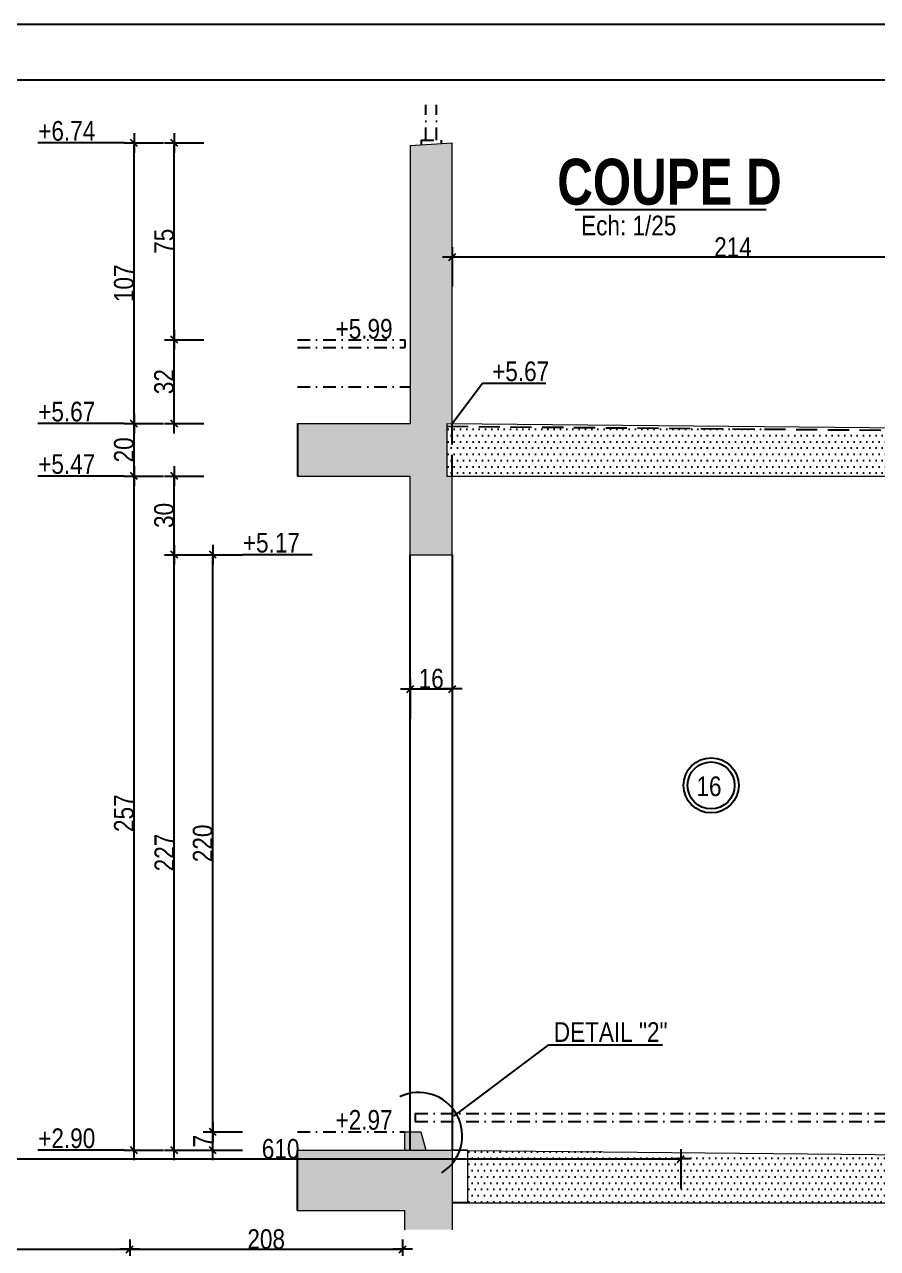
# Model space of a CAD drawing. Header units: centimetres. Extents: x -31 to 9059, y 2319 to 6519.
# Drawn here: x 5121 to 5771, y 5586 to 6519 of the extents above; entities that cross this region are included whole.
import ezdxf
from ezdxf.enums import TextEntityAlignment as Align

# ---------------------------------------------------------------- set-up
doc = ezdxf.new("R2010")
doc.units = ezdxf.units.CM
doc.header["$LTSCALE"] = 12.7
doc.header["$PDMODE"] = 1
doc.header["$PDSIZE"] = -2
doc.linetypes.add('CACHEX2', pattern=[19.05, 12.7, -6.35])
doc.linetypes.add('TIRETPTX2', pattern=[50.8, 25.4, -12.7, 0, -12.7])
for name, color, linetype in [('01_cote_gen', 4, 'Continuous'), ('01_linteaux', 2, 'Continuous'), ('01_murs_sup', 2, 'CACHEX2'), ('01_poch_BN', 9, 'Continuous'), ('01_texte', 230, 'Continuous'), ('AA_COTES', 2, 'Continuous')]:
    doc.layers.add(name, color=color, linetype=linetype)
doc.layers.add('01_murs_coup', color=5, linetype='Continuous', lineweight=60)
doc.styles.add('ARIAL NA', font='ARIALN.TTF')
doc.styles.add('impact', font='impact.ttf')
doc.styles.add('STYLE2', font='ARIALN.TTF')
doc.dimstyles.new('JB25', dxfattribs={"dimscale": 0.1, "dimtxt": 150, "dimasz": 15, "dimexe": 0.1, "dimexo": 0.1, "dimgap": 0.09, "dimtad": 1, "dimdec": 1, "dimlfac": 0.5, "dimdsep": 46, "dimtxsty": 'STYLE2', "dimblk1": 'BOND_G', "dimblk2": 'BOND_D', "dimsah": 1, "dimcen": 1.5, "dimdle": 0.01, "dimse1": 1, "dimse2": 1, "dimclrd": 4, "dimclre": 2, "dimclrt": 6, "dimazin": 2, "dimtfac": 2.333333, "dimtdec": 1, "dimtix": 1, "dimtmove": 2, "dimatfit": 3, "dimldrblk": 'BOND_G', "dimfxl": 1, "dimtolj": 1, "dimtzin": 0, "dimarcsym": 0})
doc.dimstyles.new('JB50', dxfattribs={"dimscale": 0.1, "dimtxt": 150, "dimasz": 15, "dimexe": 0.1, "dimexo": 0.1, "dimgap": 0.09, "dimtad": 1, "dimdec": 1, "dimdsep": 46, "dimtxsty": 'STYLE2', "dimblk1": 'BOND_G', "dimblk2": 'BOND_D', "dimsah": 1, "dimcen": 1.5, "dimdle": 0.01, "dimse1": 1, "dimse2": 1, "dimclrd": 4, "dimclre": 2, "dimclrt": 6, "dimazin": 2, "dimtfac": 2.333333, "dimtdec": 1, "dimtix": 1, "dimtmove": 2, "dimatfit": 3, "dimldrblk": 'BOND_G', "dimfxl": 1, "dimtolj": 1, "dimtzin": 0, "dimarcsym": 0})

# ---------------------------------------------------------------- blocks, each defined once
blk = doc.blocks.new('BOND_G')
at = {"layer": 'AA_COTES', "color": 0}
for p, q in [((0, -5), (0, 15)), ((5, 0), (-5, 0)), ((1.77, 1.77), (-1.77, -1.77))]:
    blk.add_line(p, q, dxfattribs=at)
blk = doc.blocks.new('BOND_D')
at = {"layer": 'AA_COTES', "color": 0}
for p, q in [((5, 0), (-5, 0)), ((-1.77, -1.77), (1.77, 1.77)), ((0, 5), (0, -15))]:
    blk.add_line(p, q, dxfattribs=at)
blk = doc.blocks.new('*D1379')
at = {"layer": '01_cote_gen', "color": 4, "lineweight": -2, "transparency": 16777216}
blk.add_line((4726.42, 5585.13), (5199.46, 5585.13), dxfattribs=at)
at = {"layer": 'Defpoints', "color": 0, "transparency": 16777216}
for p in [(5200.96, 5585.13), (4724.92, 5504.38), (5200.96, 5504.38)]:
    blk.add_point(p, dxfattribs=at)
at = {"layer": '01_cote_gen', "color": 4, "lineweight": -2, "transparency": 16777216, "xscale": 1.5, "yscale": 1.5, "zscale": 1.5, "rotation": 180}
blk.add_blockref('BOND_G', (4724.92, 5585.13), dxfattribs=at)
at = {"layer": '01_cote_gen', "color": 4, "lineweight": -2, "transparency": 16777216, "xscale": 1.5, "yscale": 1.5, "zscale": 1.5}
blk.add_blockref('BOND_D', (5200.96, 5585.13), dxfattribs=at)
at = {"layer": '01_cote_gen', "color": 6, "transparency": 16777216, "insert": (4962.94, 5592.79), "char_height": 15, "attachment_point": 5, "style": 'STYLE2'}
blk.add_mtext('\\A1;476', dxfattribs=at)
blk = doc.blocks.new('*D1474')
at = {"layer": '01_cote_gen', "color": 4, "lineweight": -2, "transparency": 16777216}
blk.add_line((5202.46, 5585.13), (5407.46, 5585.13), dxfattribs=at)
at = {"layer": 'Defpoints', "color": 0, "transparency": 16777216}
for p in [(5408.96, 5585.13), (5200.96, 5562.63), (5408.96, 5504.37)]:
    blk.add_point(p, dxfattribs=at)
at = {"layer": '01_cote_gen', "color": 4, "lineweight": -2, "transparency": 16777216, "xscale": 1.5, "yscale": 1.5, "zscale": 1.5, "rotation": 180}
blk.add_blockref('BOND_G', (5200.96, 5585.13), dxfattribs=at)
at = {"layer": '01_cote_gen', "color": 4, "lineweight": -2, "transparency": 16777216, "xscale": 1.5, "yscale": 1.5, "zscale": 1.5}
blk.add_blockref('BOND_D', (5408.96, 5585.13), dxfattribs=at)
at = {"layer": '01_cote_gen', "color": 6, "transparency": 16777216, "insert": (5304.96, 5592.79), "char_height": 15, "attachment_point": 5, "style": 'STYLE2'}
blk.add_mtext('\\A1;208', dxfattribs=at)
blk = doc.blocks.new('*D1498')
at = {"layer": '01_cote_gen', "color": 4, "lineweight": -2, "transparency": 16777216}
blk.add_line((5264.3, 5662.09), (5264.3, 5673.09), dxfattribs=at)
at = {"layer": 'Defpoints', "color": 0, "transparency": 16777216}
for p in [(5264.3, 5674.59), (5357.83, 5674.59), (5370.45, 5660.59)]:
    blk.add_point(p, dxfattribs=at)
at = {"layer": '01_cote_gen', "color": 4, "lineweight": -2, "transparency": 16777216, "xscale": 1.5, "yscale": 1.5, "zscale": 1.5}
for name, p, rotation in [('BOND_D', (5264.3, 5674.59), 90), ('BOND_G', (5264.3, 5660.59), 270)]:
    blk.add_blockref(name, p, dxfattribs=dict(at, rotation=rotation))
at = {"layer": '01_cote_gen', "color": 6, "transparency": 16777216, "insert": (5256.79, 5667.59), "char_height": 15, "attachment_point": 5, "rotation": 90, "style": 'STYLE2'}
blk.add_mtext('\\A1;7', dxfattribs=at)
blk = doc.blocks.new('*D1499')
at = {"layer": '01_cote_gen', "color": 4, "lineweight": -2, "transparency": 16777216}
blk.add_line((5264.3, 5676.09), (5264.3, 6113.09), dxfattribs=at)
at = {"layer": 'Defpoints', "color": 0, "transparency": 16777216}
for p in [(5264.3, 6114.59), (5430.74, 6114.59), (5369.81, 5674.59)]:
    blk.add_point(p, dxfattribs=at)
at = {"layer": '01_cote_gen', "color": 4, "lineweight": -2, "transparency": 16777216, "xscale": 1.5, "yscale": 1.5, "zscale": 1.5}
for name, p, rotation in [('BOND_D', (5264.3, 6114.59), 90), ('BOND_G', (5264.3, 5674.59), 270)]:
    blk.add_blockref(name, p, dxfattribs=dict(at, rotation=rotation))
at = {"layer": '01_cote_gen', "color": 6, "transparency": 16777216, "insert": (5256.63, 5894.59), "char_height": 15, "attachment_point": 5, "rotation": 90, "style": 'STYLE2'}
blk.add_mtext('\\A1;220', dxfattribs=at)
blk = doc.blocks.new('*D1491')
at = {"layer": '01_cote_gen', "color": 4, "lineweight": -2, "transparency": 16777216}
blk.add_line((5234.84, 5662.09), (5234.84, 6113.09), dxfattribs=at)
at = {"layer": 'Defpoints', "color": 0, "transparency": 16777216}
for p in [(5234.84, 6114.59), (5286.8, 6114.59), (5286.8, 5660.59)]:
    blk.add_point(p, dxfattribs=at)
at = {"layer": '01_cote_gen', "color": 4, "lineweight": -2, "transparency": 16777216, "xscale": 1.5, "yscale": 1.5, "zscale": 1.5}
for name, p, rotation in [('BOND_D', (5234.84, 6114.59), 90), ('BOND_G', (5234.84, 5660.59), 270)]:
    blk.add_blockref(name, p, dxfattribs=dict(at, rotation=rotation))
at = {"layer": '01_cote_gen', "color": 6, "transparency": 16777216, "insert": (5227.3, 5887.59), "char_height": 15, "attachment_point": 5, "rotation": 90, "style": 'STYLE2'}
blk.add_mtext('\\A1;227', dxfattribs=at)
blk = doc.blocks.new('*D1500')
at = {"layer": '01_cote_gen', "color": 4, "lineweight": -2, "transparency": 16777216}
blk.add_line((5234.84, 6116.09), (5234.84, 6173.09), dxfattribs=at)
at = {"layer": 'Defpoints', "color": 0, "transparency": 16777216}
for p in [(5234.84, 6174.59), (5371.81, 6174.59), (5286.8, 6114.59)]:
    blk.add_point(p, dxfattribs=at)
at = {"layer": '01_cote_gen', "color": 4, "lineweight": -2, "transparency": 16777216, "xscale": 1.5, "yscale": 1.5, "zscale": 1.5}
for name, p, rotation in [('BOND_D', (5234.84, 6174.59), 90), ('BOND_G', (5234.84, 6114.59), 270)]:
    blk.add_blockref(name, p, dxfattribs=dict(at, rotation=rotation))
at = {"layer": '01_cote_gen', "color": 6, "transparency": 16777216, "insert": (5227.17, 6144.59), "char_height": 15, "attachment_point": 5, "rotation": 90, "style": 'STYLE2'}
blk.add_mtext('\\A1;30', dxfattribs=at)
blk = doc.blocks.new('*D1492')
at = {"layer": '01_cote_gen', "color": 4, "lineweight": -2, "transparency": 16777216}
blk.add_line((5204.24, 6176.09), (5204.24, 6213.09), dxfattribs=at)
at = {"layer": 'Defpoints', "color": 0, "transparency": 16777216}
for p in [(5204.24, 6214.59), (5325.69, 6214.59), (5325.69, 6174.59)]:
    blk.add_point(p, dxfattribs=at)
at = {"layer": '01_cote_gen', "color": 4, "lineweight": -2, "transparency": 16777216, "xscale": 1.5, "yscale": 1.5, "zscale": 1.5}
for name, p, rotation in [('BOND_D', (5204.24, 6214.59), 90), ('BOND_G', (5204.24, 6174.59), 270)]:
    blk.add_blockref(name, p, dxfattribs=dict(at, rotation=rotation))
at = {"layer": '01_cote_gen', "color": 6, "transparency": 16777216, "insert": (5196.57, 6194.59), "char_height": 15, "attachment_point": 5, "rotation": 90, "style": 'STYLE2'}
blk.add_mtext('\\A1;20', dxfattribs=at)
blk = doc.blocks.new('*D1493')
at = {"layer": '01_cote_gen', "color": 4, "lineweight": -2, "transparency": 16777216}
blk.add_line((5204.24, 5662.09), (5204.24, 6173.09), dxfattribs=at)
at = {"layer": 'Defpoints', "color": 0, "transparency": 16777216}
for p in [(5204.24, 6174.59), (5257.34, 6174.59), (5286.8, 5660.59)]:
    blk.add_point(p, dxfattribs=at)
at = {"layer": '01_cote_gen', "color": 4, "lineweight": -2, "transparency": 16777216, "xscale": 1.5, "yscale": 1.5, "zscale": 1.5}
for name, p, rotation in [('BOND_D', (5204.24, 6174.59), 90), ('BOND_G', (5204.24, 5660.59), 270)]:
    blk.add_blockref(name, p, dxfattribs=dict(at, rotation=rotation))
at = {"layer": '01_cote_gen', "color": 6, "transparency": 16777216, "insert": (5196.57, 5917.59), "char_height": 15, "attachment_point": 5, "rotation": 90, "style": 'STYLE2'}
blk.add_mtext('\\A1;257', dxfattribs=at)
blk = doc.blocks.new('*D1488')
at = {"layer": '01_cote_gen', "color": 4, "lineweight": -2, "ltscale": 0.1, "transparency": 16777216}
blk.add_line((5945.82, 5659.09), (5945.82, 5622.09), dxfattribs=at)
at = {"layer": 'Defpoints', "color": 0, "ltscale": 0.1, "transparency": 16777216}
for p in [(5443.31, 5660.59), (5482.51, 5620.59), (5945.82, 5620.59)]:
    blk.add_point(p, dxfattribs=at)
at = {"layer": '01_cote_gen', "color": 4, "lineweight": -2, "ltscale": 0.1, "transparency": 16777216, "xscale": 1.5, "yscale": 1.5, "zscale": 1.5}
for name, p, rotation in [('BOND_G', (5945.82, 5660.59), 90), ('BOND_D', (5945.82, 5620.59), 270)]:
    blk.add_blockref(name, p, dxfattribs=dict(at, rotation=rotation))
at = {"layer": '01_cote_gen', "color": 6, "ltscale": 0.1, "transparency": 16777216, "insert": (5938.15, 5640.59), "char_height": 15, "attachment_point": 5, "rotation": 90, "style": 'STYLE2'}
blk.add_mtext('\\A1;20', dxfattribs=at)
blk = doc.blocks.new('*D1497')
at = {"layer": '01_cote_gen', "color": 4, "lineweight": -2, "transparency": 16777216}
blk.add_line((5416.24, 6012.36), (5445.24, 6012.36), dxfattribs=at)
at = {"layer": 'Defpoints', "color": 0, "transparency": 16777216}
for p in [(5446.74, 6012.36), (5414.74, 6000.95), (5446.74, 6000.95)]:
    blk.add_point(p, dxfattribs=at)
at = {"layer": '01_cote_gen', "color": 4, "lineweight": -2, "transparency": 16777216, "xscale": 1.5, "yscale": 1.5, "zscale": 1.5, "rotation": 180}
blk.add_blockref('BOND_G', (5414.74, 6012.36), dxfattribs=at)
at = {"layer": '01_cote_gen', "color": 4, "lineweight": -2, "transparency": 16777216, "xscale": 1.5, "yscale": 1.5, "zscale": 1.5}
blk.add_blockref('BOND_D', (5446.74, 6012.36), dxfattribs=at)
at = {"layer": '01_cote_gen', "color": 6, "transparency": 16777216, "insert": (5430.74, 6020.03), "char_height": 15, "attachment_point": 5, "style": 'STYLE2'}
blk.add_mtext('\\A1;16', dxfattribs=at)
blk = doc.blocks.new('*D1502')
at = {"layer": '01_cote_gen', "color": 4, "lineweight": -2, "transparency": 16777216}
blk.add_line((5204.24, 6216.09), (5204.24, 6427.09), dxfattribs=at)
at = {"layer": 'Defpoints', "color": 0, "transparency": 16777216}
for p in [(5204.24, 6428.59), (5257.34, 6428.59), (5226.74, 6214.59)]:
    blk.add_point(p, dxfattribs=at)
at = {"layer": '01_cote_gen', "color": 4, "lineweight": -2, "transparency": 16777216, "xscale": 1.5, "yscale": 1.5, "zscale": 1.5}
for name, p, rotation in [('BOND_D', (5204.24, 6428.59), 90), ('BOND_G', (5204.24, 6214.59), 270)]:
    blk.add_blockref(name, p, dxfattribs=dict(at, rotation=rotation))
at = {"layer": '01_cote_gen', "color": 6, "transparency": 16777216, "insert": (5196.57, 6321.59), "char_height": 15, "attachment_point": 5, "rotation": 90, "style": 'STYLE2'}
blk.add_mtext('\\A1;107', dxfattribs=at)
blk = doc.blocks.new('*D1503')
at = {"layer": '01_cote_gen', "color": 4, "lineweight": -2, "transparency": 16777216}
blk.add_line((5234.84, 6216.09), (5234.84, 6277.09), dxfattribs=at)
at = {"layer": 'Defpoints', "color": 0, "transparency": 16777216}
for p in [(5234.84, 6278.59), (5342.7, 6278.59), (5371.81, 6214.59)]:
    blk.add_point(p, dxfattribs=at)
at = {"layer": '01_cote_gen', "color": 4, "lineweight": -2, "transparency": 16777216, "xscale": 1.5, "yscale": 1.5, "zscale": 1.5}
for name, p, rotation in [('BOND_D', (5234.84, 6278.59), 90), ('BOND_G', (5234.84, 6214.59), 270)]:
    blk.add_blockref(name, p, dxfattribs=dict(at, rotation=rotation))
at = {"layer": '01_cote_gen', "color": 6, "transparency": 16777216, "insert": (5227.17, 6246.59), "char_height": 15, "attachment_point": 5, "rotation": 90, "style": 'STYLE2'}
blk.add_mtext('\\A1;32', dxfattribs=at)
blk = doc.blocks.new('*D1504')
at = {"layer": '01_cote_gen', "color": 4, "lineweight": -2, "transparency": 16777216}
blk.add_line((5234.84, 6280.09), (5234.84, 6427.09), dxfattribs=at)
at = {"layer": 'Defpoints', "color": 0, "transparency": 16777216}
for p in [(5234.84, 6428.59), (5257.34, 6428.59), (5257.34, 6278.59)]:
    blk.add_point(p, dxfattribs=at)
at = {"layer": '01_cote_gen', "color": 4, "lineweight": -2, "transparency": 16777216, "xscale": 1.5, "yscale": 1.5, "zscale": 1.5}
for name, p, rotation in [('BOND_D', (5234.84, 6428.59), 90), ('BOND_G', (5234.84, 6278.59), 270)]:
    blk.add_blockref(name, p, dxfattribs=dict(at, rotation=rotation))
at = {"layer": '01_cote_gen', "color": 6, "transparency": 16777216, "insert": (5227.2, 6353.59), "char_height": 15, "attachment_point": 5, "rotation": 90, "style": 'STYLE2'}
blk.add_mtext('\\A1;75', dxfattribs=at)
blk = doc.blocks.new('*D1550')
at = {"layer": '01_cote_gen', "color": 4, "lineweight": -2, "ltscale": 0.1, "transparency": 16777216}
blk.add_line((5448.24, 6341.64), (5873.24, 6341.64), dxfattribs=at)
at = {"layer": 'Defpoints', "color": 0, "ltscale": 0.1, "transparency": 16777216}
for p in [(5874.74, 6341.64), (5446.74, 6319.14), (5874.74, 5947.5)]:
    blk.add_point(p, dxfattribs=at)
at = {"layer": '01_cote_gen', "color": 4, "lineweight": -2, "ltscale": 0.1, "transparency": 16777216, "xscale": 1.5, "yscale": 1.5, "zscale": 1.5, "rotation": 180}
blk.add_blockref('BOND_G', (5446.74, 6341.64), dxfattribs=at)
at = {"layer": '01_cote_gen', "color": 4, "lineweight": -2, "ltscale": 0.1, "transparency": 16777216, "xscale": 1.5, "yscale": 1.5, "zscale": 1.5}
blk.add_blockref('BOND_D', (5874.74, 6341.64), dxfattribs=at)
at = {"layer": '01_cote_gen', "color": 6, "ltscale": 0.1, "transparency": 16777216, "insert": (5660.74, 6349.18), "char_height": 15, "attachment_point": 5, "style": 'STYLE2'}
blk.add_mtext('\\A1;214', dxfattribs=at)
blk = doc.blocks.new('*D2031')
at = {"layer": '01_cote_gen', "color": 4, "lineweight": -2, "transparency": 16777216}
blk.add_line((5012.47, 5653.97), (5619.47, 5653.97), dxfattribs=at)
at = {"layer": 'Defpoints', "color": 0, "transparency": 16777216}
for p in [(5620.97, 5653.97), (5010.97, 5639.64), (5620.97, 5623.51)]:
    blk.add_point(p, dxfattribs=at)
at = {"layer": '01_cote_gen', "color": 4, "lineweight": -2, "transparency": 16777216, "xscale": 1.5, "yscale": 1.5, "zscale": 1.5, "rotation": 180}
blk.add_blockref('BOND_G', (5010.97, 5653.97), dxfattribs=at)
at = {"layer": '01_cote_gen', "color": 4, "lineweight": -2, "transparency": 16777216, "xscale": 1.5, "yscale": 1.5, "zscale": 1.5}
blk.add_blockref('BOND_D', (5620.97, 5653.97), dxfattribs=at)
at = {"layer": '01_cote_gen', "color": 6, "transparency": 16777216, "insert": (5315.97, 5661.63), "char_height": 15, "attachment_point": 5, "style": 'STYLE2'}
blk.add_mtext('\\A1;610', dxfattribs=at)

msp = doc.modelspace()

# ---------------------------------------------------------------- hatches: boundary and pattern name
at = {"layer": '01_linteaux'}
h = msp.add_hatch(dxfattribs=at)
h.set_pattern_fill('DOTS', color=256, scale=3)
h.paths.add_polyline_path([(5773.32, 6209.61), (5442.74, 6212.59), (5442.74, 6174.59), (5772.4, 6174.59, -0.05085), (5770.82, 6190.15, -0.063899)])
h.paths.add_polyline_path([(5874.74, 6208.59), (5854.74, 6208.88), (5773.32, 6209.61, 0.063899), (5770.82, 6190.15, 0.05085), (5772.4, 6174.59), (5864.74, 6174.59, -0.414214), (5868.74, 6178.59), (5868.74, 6174.59), (5874.74, 6174.59)])
h = msp.add_hatch(dxfattribs=at)
h.set_pattern_fill('DOTS', color=256, scale=3)
h.set_pattern_definition([(0, (-29242.5083, 19313.527), (2.38125, 4.7625), [0, -4.7625])])
edge = h.paths.add_edge_path()
edge.add_line((5846.74, 5656.59), (5458.74, 5660.48))
edge.add_line((5458.74, 5660.48), (5458.74, 5620.59))
edge.add_line((5458.74, 5620.59), (5852.81, 5620.59))
edge.add_arc((5856.81, 5620.59), 4, 90.92426, 180, ccw=False)
edge.add_line((5856.74, 5624.59), (5856.74, 5620.59))
edge.add_line((5856.74, 5620.59), (5846.74, 5620.59))
edge.add_line((5846.74, 5620.59), (5846.74, 5656.59))
at = {"layer": '01_poch_BN'}
h = msp.add_hatch(color=256, dxfattribs=at)
h.dxf.hatch_style = 1
h.paths.add_polyline_path([(5446.74, 6428.59), (5414.74, 6426.59), (5414.74, 6214.59), (5328.88, 6214.59), (5328.88, 6174.59), (5414.74, 6174.59), (5414.74, 6114.59), (5446.74, 6114.59), (5446.74, 6174.59), (5442.74, 6174.59), (5442.74, 6214.59), (5446.74, 6214.55)])
h = msp.add_hatch(color=256, dxfattribs=at)
h.dxf.hatch_style = 1
h.paths.add_polyline_path([(5414.74, 5674.59), (5410.74, 5674.59), (5410.74, 5660.59), (5414.74, 5660.59)])
h.paths.add_polyline_path([(5422.74, 5674.59), (5414.74, 5674.59), (5414.74, 5660.59), (5426.74, 5660.59)])
h.paths.add_polyline_path([(5410.74, 5600.07), (5446.74, 5600.07), (5446.74, 5660.59), (5328.88, 5660.59), (5328.88, 5614.59), (5410.74, 5614.59)])

# ---------------------------------------------------------------- linework, layer by layer
at = {"layer": '01_cote_gen'}
msp.add_line((9059.29, 6518.88), (-30.71, 6518.88), dxfattribs=at)
at = {"layer": '01_linteaux', "linetype": 'TIRETPTX2', "ltscale": 0.03}
for p, q in [((5426.74, 6430.59), (5426.74, 6457.69)), ((5434.74, 6430.59), (5434.74, 6457.67)), ((5423.17, 6430.59), (5438.32, 6430.59)), ((5423.17, 6430.59), (5423.17, 6427.12)), ((5438.32, 6430.59), (5438.32, 6428.06)), ((5328.88, 6278.59), (5410.74, 6278.59)), ((5328.88, 6272.59), (5410.74, 6272.59)), ((5410.74, 6278.59), (5410.74, 6272.59)), ((5328.88, 6242.59), (5414.74, 6242.59)), ((5418.49, 5688.59), (5842.74, 5688.59)), ((5328.88, 5674.59), (5410.74, 5674.59)), ((5418.49, 5682.59), (5842.74, 5682.59))]:
    msp.add_line(p, q, dxfattribs=at)
at = {"layer": '01_linteaux'}
for p, q in [((5414.74, 5660.59), (5414.74, 6114.59)), ((5458.74, 5660.48), (5446.74, 5660.59)), ((5458.74, 5620.59), (5446.74, 5620.59))]:
    msp.add_line(p, q, dxfattribs=at)
at = {"layer": '01_linteaux', "linetype": 'TIRETPTX2', "ltscale": 0.02}
msp.add_line((5418.49, 5688.59), (5418.49, 5682.59), dxfattribs=at)
at = {"layer": '01_linteaux'}
msp.add_lwpolyline([(5446.74, 6114.59), (5446.74, 5660.59)], dxfattribs=at)
at = {"layer": '01_murs_coup', "linetype": 'Continuous', "lineweight": 5}
for p, q in [((5414.74, 6426.59), (5446.74, 6428.59)), ((5414.74, 6426.59), (5414.74, 6214.59)), ((5446.74, 6214.55), (5446.74, 6428.59)), ((5328.88, 6214.59), (5414.74, 6214.59)), ((5328.88, 6174.59), (5414.74, 6174.59)), ((5414.74, 6114.59), (5414.74, 6174.59)), ((5446.74, 6114.59), (5446.74, 6174.59)), ((5414.74, 6114.59), (5446.74, 6114.59)), ((5410.74, 5660.59), (5410.74, 5674.59)), ((5410.74, 5674.59), (5422.74, 5674.59)), ((5422.74, 5674.59), (5426.74, 5660.59)), ((5458.74, 5620.59), (5458.74, 5660.59)), ((5458.74, 5620.59), (5836.81, 5620.59)), ((5328.88, 5614.59), (5410.74, 5614.59)), ((5410.74, 5600.07), (5410.74, 5614.59))]:
    msp.add_line(p, q, dxfattribs=at)
at = {"layer": '01_murs_coup', "linetype": 'Continuous', "lineweight": 0}
for p, q in [((5442.74, 6214.59), (5442.74, 6174.59)), ((5442.74, 6214.59), (5854.74, 6210.88)), ((5442.74, 6174.59), (5864.74, 6174.59))]:
    msp.add_line(p, q, dxfattribs=at)
at = {"layer": '01_murs_coup', "linetype": 'Continuous', "lineweight": 5}
for points in [[(5328.88, 5660.59), (5446.74, 5660.59)], [(5446.74, 5660.59), (5446.74, 5600.07)], [(5458.74, 5660.48), (5846.74, 5656.59)]]:
    msp.add_lwpolyline(points, dxfattribs=at)
at = {"layer": '01_murs_sup', "ltscale": 0.1}
for p, q in [((5442.74, 6212.59), (5854.74, 6208.88)), ((5446.74, 6174.59), (5446.74, 6214.55))]:
    msp.add_line(p, q, dxfattribs=at)
at = {"layer": '01_poch_BN'}
for p, q in [((5328.88, 6214.59), (5328.88, 6174.59)), ((5328.88, 5614.59), (5328.88, 5660.59))]:
    msp.add_line(p, q, dxfattribs=at)
at = {"layer": '01_texte'}
for p, q in [((19.29, 6476.69), (9009.29, 6476.69)), ((5196.74, 6428.59), (5130.81, 6428.59)), ((5540.5, 6377.91), (5686.11, 6377.91)), ((5469.73, 6245.24), (5446.74, 6214.55)), ((5518, 6245.24), (5469.73, 6245.24)), ((5196.74, 6214.59), (5130.81, 6214.59)), ((5196.74, 6174.59), (5130.81, 6174.59)), ((5340.11, 6114.59), (5286.8, 6114.59)), ((5447.85, 5686.6), (5520.38, 5741.08)), ((5520.38, 5741.08), (5607.1, 5741.08)), ((5196.74, 5660.59), (5130.81, 5660.59))]:
    msp.add_line(p, q, dxfattribs=at)
for radius in [21.03, 17.92, 17.92]:
    msp.add_circle((5644.07, 5938.79), radius, dxfattribs=at)
msp.add_arc((5421.31, 5671.63), 33.11, 301.77042, 116.09905, dxfattribs=at)

# ---------------------------------------------------------------- texts
for s, style, p in [('+6.74', 'ARIAL NA', (5131.2, 6430.28)), ('Ech: 1/25', 'STYLE2', (5544.98, 6358.13)), ('+5.99', 'ARIAL NA', (5357.82, 6279.36)), ('+5.67', 'ARIAL NA', (5477.17, 6246.97)), ('+5.67', 'ARIAL NA', (5131.2, 6216.28)), ('+5.47', 'ARIAL NA', (5131.2, 6176.28)), ('+5.17', 'ARIAL NA', (5287.18, 6116.28)), ('16', 'ARIAL NA', (5632.9, 5930.6)), ('DETAIL "2"', 'ARIAL NA', (5524.19, 5743.24)), ('+2.97', 'ARIAL NA', (5357.82, 5676.28)), ('+2.90', 'ARIAL NA', (5131.2, 5662.28))]:
    msp.add_text(s, height=15, dxfattribs=dict(at, style=style)).set_placement(p)
at = {"layer": '01_texte', "style": 'impact'}
msp.add_text('COUPE D', height=35, dxfattribs=at).set_placement((5612.32, 6399.01), align=Align.MIDDLE)

# ---------------------------------------------------------------- dimensions: what is measured, and where the dimension line sits
at = {"layer": '01_cote_gen'}
for base, p1, p2, picture, middle in [((5204.24, 6428.59), (5226.74, 6214.59), (5257.34, 6428.59), '*D1502', (5196.57, 6321.59)), ((5234.84, 6428.59), (5257.34, 6278.59), (5257.34, 6428.59), '*D1504', (5227.2, 6353.59)), ((5234.84, 6278.59), (5371.81, 6214.59), (5342.7, 6278.59), '*D1503', (5227.17, 6246.59)), ((5204.24, 6214.59), (5325.69, 6174.59), (5325.69, 6214.59), '*D1492', (5196.57, 6194.59)), ((5204.24, 6174.59), (5286.8, 5660.59), (5257.34, 6174.59), '*D1493', (5196.57, 5917.59)), ((5234.84, 6174.59), (5286.8, 6114.59), (5371.81, 6174.59), '*D1500', (5227.17, 6144.59)), ((5234.84, 6114.59), (5286.8, 5660.59), (5286.8, 6114.59), '*D1491', (5227.3, 5887.59)), ((5264.3, 6114.59), (5369.81, 5674.59), (5430.74, 6114.59), '*D1499', (5256.63, 5894.59)), ((5264.3, 5674.59), (5370.45, 5660.59), (5357.83, 5674.59), '*D1498', (5256.79, 5667.59))]:
    dim = msp.add_linear_dim(base=base, p1=p1, p2=p2, angle=90, dimstyle='JB25', dxfattribs=at)
    dim.commit()
    dim.dimension.update_dxf_attribs({"geometry": picture, "text_midpoint": middle})
at = {"layer": '01_cote_gen', "ltscale": 0.1}
dim = msp.add_linear_dim(base=(5874.74, 6341.64), p1=(5446.74, 6319.14), p2=(5874.74, 5947.5), dimstyle='JB25', dxfattribs=at)
dim.commit()
dim.dimension.update_dxf_attribs({"geometry": '*D1550', "text_midpoint": (5660.74, 6349.18)})
at = {"layer": '01_cote_gen'}
for base, p1, p2, dimstyle, picture, middle in [((5446.74, 6012.36), (5414.74, 6000.95), (5446.74, 6000.95), 'JB25', '*D1497', (5430.74, 6020.03)), ((5620.97, 5653.97), (5010.97, 5639.64), (5620.97, 5623.51), 'JB50', '*D2031', (5315.97, 5661.63)), ((5408.96, 5585.13), (5200.96, 5562.63), (5408.96, 5504.37), 'JB50', '*D1474', (5304.96, 5592.79))]:
    dim = msp.add_linear_dim(base=base, p1=p1, p2=p2, dimstyle=dimstyle, dxfattribs=at)
    dim.commit()
    dim.dimension.update_dxf_attribs({"geometry": picture, "text_midpoint": middle})
at = {"layer": '01_cote_gen', "ltscale": 0.1}
dim = msp.add_linear_dim(base=(5945.82, 5620.59), p1=(5443.31, 5660.59), p2=(5482.51, 5620.59), angle=90, dimstyle='JB25', dxfattribs=at)
dim.commit()
dim.dimension.update_dxf_attribs({"geometry": '*D1488', "text_midpoint": (5938.15, 5640.59)})
at = {"layer": '01_cote_gen'}
dim = msp.add_aligned_dim(p1=(4724.92, 5504.38), p2=(5200.96, 5504.38), distance=80.75, dimstyle='JB50', dxfattribs=at)
dim.commit()
dim.dimension.update_dxf_attribs({"geometry": '*D1379', "text_midpoint": (4962.94, 5592.79)})

doc.saveas('drawing.dxf')
